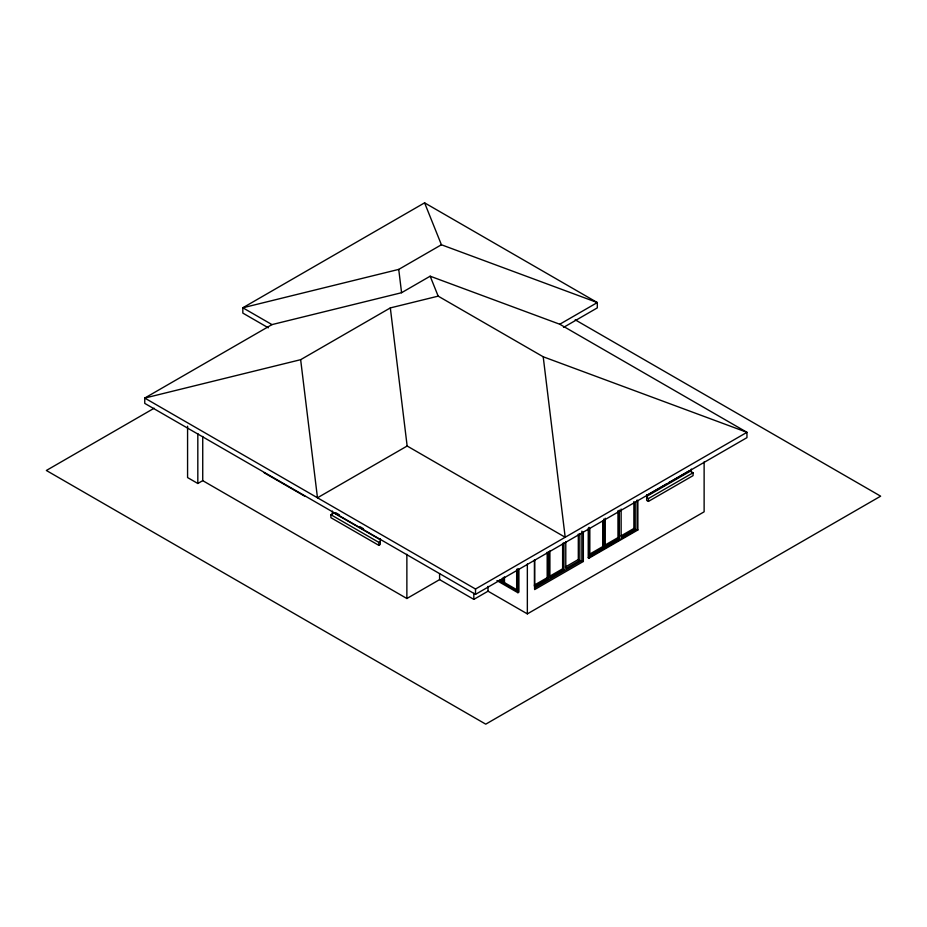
<?xml version="1.0" encoding="UTF-8"?>
<svg xmlns="http://www.w3.org/2000/svg" width="927" height="927" viewBox="0 0 927 927"><rect width="100%" height="100%" fill="white"/><g stroke="black" fill="none" stroke-linecap="round" stroke-linejoin="round"><path stroke-width="1.39" d="M563.512 327.405L597.312 307.88L597.312 302.561L424.589 202.839L242.828 307.776L242.828 313.094L268.343 327.822M271.982 324.601L144.751 398.065L144.751 403.384L475.516 594.358L746.953 437.648L746.953 432.318L559.757 324.241L430.163 276.2L401.576 292.712L271.982 324.601L242.828 307.776L398.737 269.398L441.414 244.763L597.312 302.561L559.757 324.241M154.16 408.228L46.35 470.476L485.748 724.161L880.65 496.177L575.192 319.815M300.649 359.688L390.325 307.915L438.17 296.142L543.21 356.779L746.953 432.318L475.516 589.027L144.751 398.065L300.649 359.688L317.474 497.787L407.15 446.014L565.192 537.254L543.21 356.779M187.578 426.211L187.578 477.567L197.822 483.488L202.735 480.649L406.872 598.506L439.595 579.618L473.836 599.387L488.031 591.194L527.347 613.883L704.126 511.82L704.126 461.901M380.279 538.703L380.279 544.462L378.795 545.319L330.904 517.683L330.904 514.717L333.917 512.979L380.58 539.908M330.904 514.717L378.795 542.353L380.279 541.495M646.664 495.4L666.629 483.871M668.854 482.585L688.819 471.055M646.907 496.246L690.314 471.183L693.072 472.77L693.072 475.632L648.413 501.414L646.675 500.406L646.675 494.844M498.796 580.499L502.388 582.573L503.396 581.994L499.792 579.92M646.675 497.544L648.413 498.552L693.072 472.77M503.465 577.451L503.465 583.199L504.473 582.62L516.466 589.549M496.953 580.615L517.915 592.712L518.911 592.133L518.911 569.363M565.424 566.965L578.309 559.526L579.827 560.406L579.827 533.546M534.311 585.146L547.185 577.706L548.529 578.483L548.529 551.623M549.734 576.246L562.619 568.807L563.952 569.572L563.952 542.712M605.088 545.053L617.973 537.614L619.317 538.39L619.317 510.117M603.883 547.301L602.701 546.606L588.645 554.728L589.827 555.412L603.883 547.301L603.883 519.016M621.009 535.91L633.883 528.471L635.192 529.224L635.192 502.364M548.529 578.483L534.473 586.594L534.473 559.734M563.952 569.572L549.908 577.695L549.908 550.823M579.827 560.406L565.783 568.529L565.783 541.658M619.317 538.39L605.261 546.501L605.261 518.228M635.192 529.224L621.136 537.336L621.136 509.062M534.427 588.031L581.878 560.638L583.338 561.472L583.338 531.971M588.239 528.239L588.239 557.73L637.092 529.526L637.869 529.977L637.869 500.487M583.338 561.472L534.636 589.584L534.636 560.093M588.239 557.73L589.016 558.181L637.869 529.977M503.465 583.199L516.663 590.823L516.663 569.248M335.806 512.747L339.375 514.809M359.896 526.663L363.465 528.726M264.149 472.77L305.157 496.443M424.589 202.839L441.414 244.763M430.163 276.2L438.17 296.142M398.737 269.398L401.576 292.712M390.325 307.915L407.15 446.014M691.322 469.062L691.322 471.762M648.413 498.552L648.413 501.414M637.092 500.035L637.092 529.526M633.883 501.611L633.883 528.471M617.973 510.754L617.973 537.614M602.701 521.159L602.701 546.606M589.827 528.552L589.827 555.412M589.016 527.289L589.016 558.181M581.878 531.136L581.878 560.638M578.309 534.079L578.309 559.526M562.619 543.349L562.619 568.807M547.185 552.26L547.185 577.706M527.347 563.964L527.347 613.883M517.915 568.518L517.915 592.712M504.473 576.872L504.473 582.62M502.388 578.263L502.388 582.573M488.031 586.351L488.031 591.194M475.516 589.027L475.516 594.358M473.836 593.338L473.836 599.387M439.595 573.57L439.595 579.618M406.872 554.288L406.872 598.506M378.795 542.353L378.795 545.319M332.399 511.055L332.399 513.848M202.735 436.432L202.735 480.649M197.822 433.558L197.822 483.488"/></g></svg>
